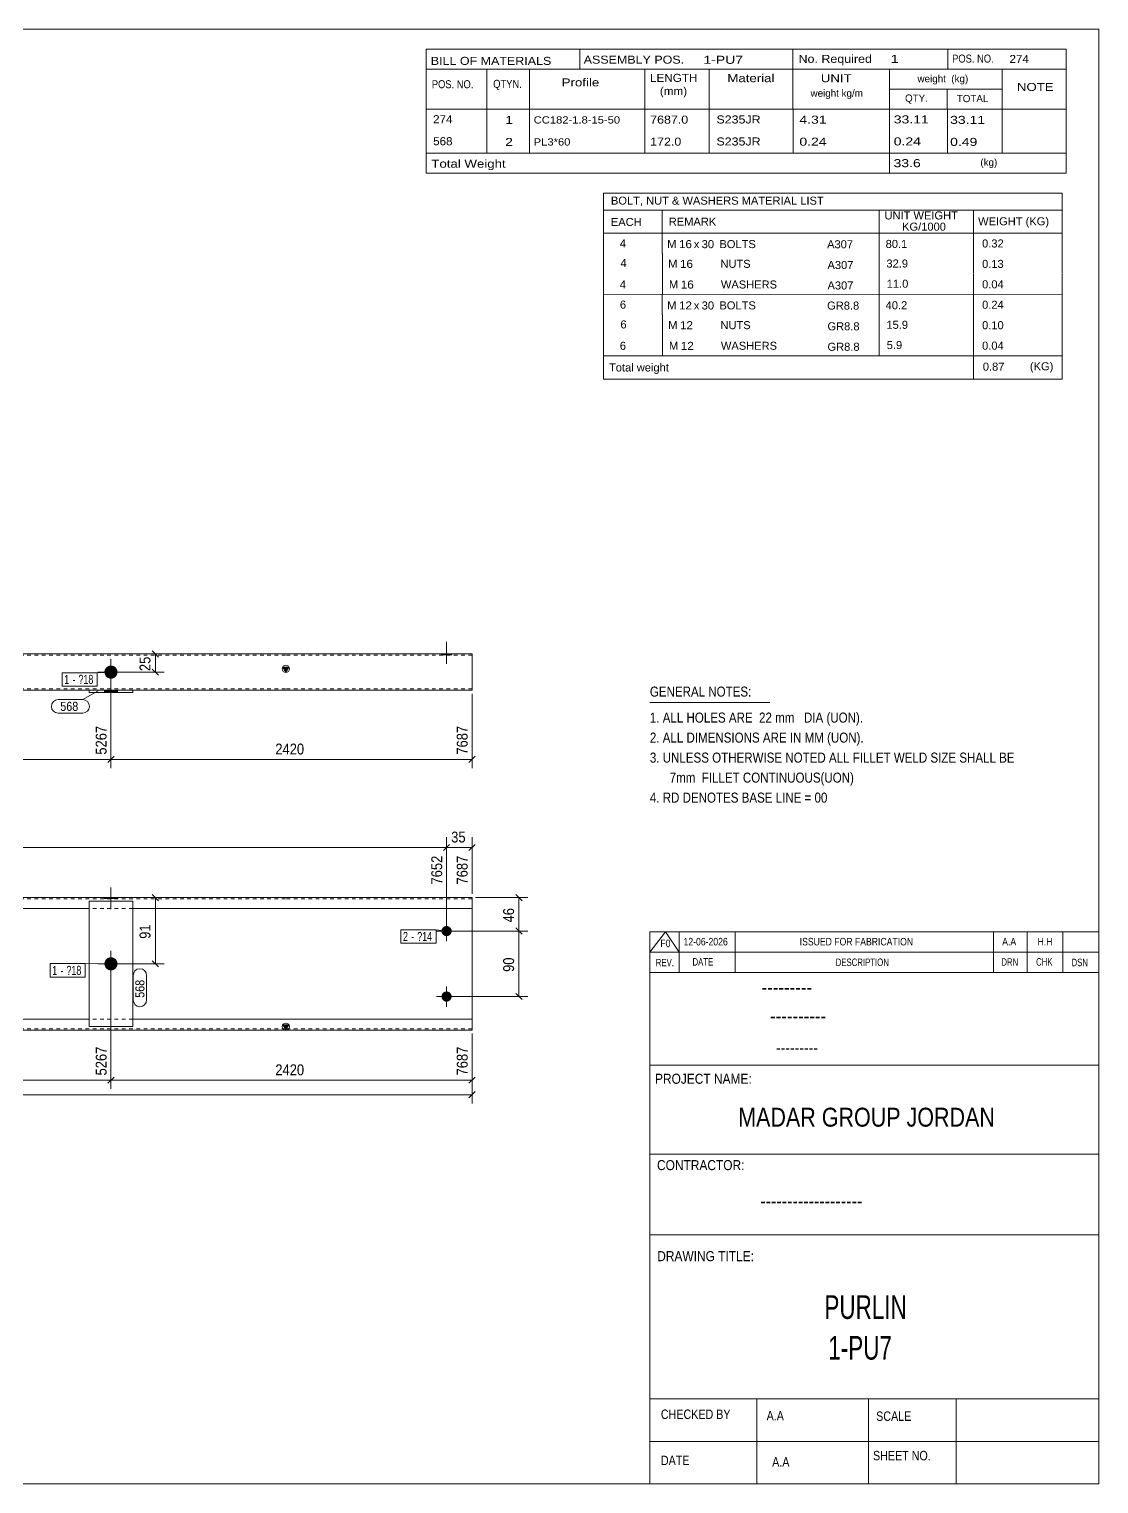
# Model space of a CAD drawing. Header units: millimetres. Extents: x 2 to 579, y 1 to 405.
# Drawn here: x 284.8 to 579, y 5 to 405 of the extents above; entities that cross this region are included whole.
import ezdxf

# ---------------------------------------------------------------- set-up
doc = ezdxf.new("R2010")
doc.units = ezdxf.units.MM
doc.linetypes.add('XKITLINE00', pattern=[0])
doc.linetypes.add('XKITLINE01', pattern=[4, 1, -1, 1, -1])
for name, color, linetype, lineweight in [('Bolt', 3, 'Continuous', 0), ('BoltMark', 7, 'Continuous', 0), ('Dimensions', 7, 'Continuous', 0), ('DrawingSheet', 5, 'Continuous', 0), ('OtherObjectType', 7, 'Continuous', 0), ('Part', 2, 'Continuous', 0), ('PartMark', 7, 'Continuous', 0)]:
    doc.layers.add(name, color=color, linetype=linetype, lineweight=lineweight)
doc.styles.add('@ARIAL_UNICODE_MS_BOLD', font='ARIAL.TTF')
doc.styles.add('ARIAL', font='ARIAL.TTF')
doc.styles.add('ARIAL_NARROW', font='ARIALN.TTF')
doc.styles.add('COMIC_SANS_MS_BOLD', font='COMICBD.TTF')
doc.styles.add('SWIS721_EX_BT', font='ARIAL.TTF')
doc.styles.add('SWISSE', font='ARIAL.TTF')

# ---------------------------------------------------------------- blocks, each defined once
blk = doc.blocks.new('*A1')
at = {"layer": 'Bolt'}
blk.add_hatch(color=3, dxfattribs=at).paths.add_polyline_path([(305.49, 165.84), (305.49, 166.2), (309.09, 166.2), (309.09, 165.84)], flags=17)
at = {"layer": 'Bolt', "color": 3, "linetype": 'XKITLINE00', "lineweight": 0}
for p, q in [((307.29, 169.02), (307.29, 163.02)), ((305.49, 166.2), (305.49, 165.84)), ((309.09, 166.2), (309.09, 165.84))]:
    blk.add_line(p, q, dxfattribs=at)
blk = doc.blocks.new('*A3')
at = {"layer": 'Bolt'}
for points in [[(399.62, 158.4), (399.66, 158.4), (399.69, 158.4), (399.73, 158.39), (399.76, 158.39), (399.79, 158.38), (399.83, 158.38), (399.86, 158.37), (399.89, 158.37), (399.93, 158.36), (399.96, 158.35), (399.99, 158.34), (400.03, 158.33), (400.06, 158.32), (400.09, 158.31), (400.12, 158.29), (400.16, 158.28), (400.19, 158.27), (400.22, 158.25), (400.25, 158.23), (400.28, 158.22), (400.31, 158.2), (400.34, 158.18), (400.37, 158.16), (400.39, 158.14), (400.42, 158.12), (400.45, 158.1), (400.48, 158.08), (400.5, 158.06), (400.53, 158.04), (400.55, 158.01), (400.58, 157.99), (400.6, 157.97), (400.63, 157.94), (400.65, 157.91), (400.67, 157.89), (400.69, 157.86), (400.71, 157.83), (400.73, 157.81), (400.75, 157.78), (400.77, 157.75), (400.79, 157.72), (400.81, 157.69), (400.82, 157.66), (400.84, 157.63), (400.85, 157.6), (400.87, 157.57), (400.88, 157.54), (400.89, 157.5), (400.91, 157.47), (400.92, 157.44), (400.93, 157.41), (400.94, 157.37), (400.95, 157.34), (400.95, 157.31), (400.96, 157.27), (400.97, 157.24), (400.97, 157.21), (400.98, 157.17), (400.98, 157.14), (400.98, 157.1), (400.99, 157.07), (400.99, 157.03), (400.99, 157), (400.99, 156.97), (400.99, 156.93), (400.98, 156.9), (400.98, 156.86), (400.98, 156.83), (400.97, 156.79), (400.97, 156.76), (400.96, 156.73), (400.95, 156.69), (400.95, 156.66), (400.94, 156.63), (400.93, 156.59), (400.92, 156.56), (400.91, 156.53), (400.89, 156.5), (400.88, 156.46), (400.87, 156.43), (400.85, 156.4), (400.84, 156.37), (400.82, 156.34), (400.81, 156.31), (400.79, 156.28), (400.77, 156.25), (400.75, 156.22), (400.73, 156.19), (400.71, 156.17), (400.69, 156.14), (400.67, 156.11), (400.65, 156.09), (400.63, 156.06), (400.6, 156.03), (400.58, 156.01), (400.55, 155.99), (400.53, 155.96), (400.5, 155.94), (400.48, 155.92), (400.45, 155.9), (400.42, 155.88), (400.39, 155.86), (400.37, 155.84), (400.34, 155.82), (400.31, 155.8), (400.28, 155.78), (400.25, 155.77), (400.22, 155.75), (400.19, 155.73), (400.16, 155.72), (400.12, 155.71), (400.09, 155.69), (400.06, 155.68), (400.03, 155.67), (399.99, 155.66), (399.96, 155.65), (399.93, 155.64), (399.89, 155.63), (399.86, 155.63), (399.83, 155.62), (399.79, 155.62), (399.76, 155.61), (399.73, 155.61), (399.69, 155.6), (399.66, 155.6), (399.62, 155.6), (399.59, 155.6), (399.55, 155.6), (399.52, 155.6), (399.48, 155.6), (399.45, 155.61), (399.42, 155.61), (399.38, 155.62), (399.35, 155.62), (399.31, 155.63), (399.28, 155.63), (399.25, 155.64), (399.21, 155.65), (399.18, 155.66), (399.15, 155.67), (399.12, 155.68), (399.08, 155.69), (399.05, 155.71), (399.02, 155.72), (398.99, 155.73), (398.96, 155.75), (398.93, 155.77), (398.9, 155.78), (398.87, 155.8), (398.84, 155.82), (398.81, 155.84), (398.78, 155.86), (398.75, 155.88), (398.73, 155.9), (398.7, 155.92), (398.67, 155.94), (398.65, 155.96), (398.62, 155.99), (398.6, 156.01), (398.57, 156.03), (398.55, 156.06), (398.53, 156.09), (398.51, 156.11), (398.48, 156.14), (398.46, 156.17), (398.44, 156.19), (398.42, 156.22), (398.41, 156.25), (398.39, 156.28), (398.37, 156.31), (398.35, 156.34), (398.34, 156.37), (398.32, 156.4), (398.31, 156.43), (398.29, 156.46), (398.28, 156.5), (398.27, 156.53), (398.26, 156.56), (398.25, 156.59), (398.24, 156.63), (398.23, 156.66), (398.22, 156.69), (398.21, 156.73), (398.21, 156.76), (398.2, 156.79), (398.2, 156.83), (398.19, 156.86), (398.19, 156.9), (398.19, 156.93), (398.19, 156.97), (398.19, 157), (398.19, 157.03), (398.19, 157.07), (398.19, 157.1), (398.19, 157.14), (398.2, 157.17), (398.2, 157.21), (398.21, 157.24), (398.21, 157.27), (398.22, 157.31), (398.23, 157.34), (398.24, 157.37), (398.25, 157.41), (398.26, 157.44), (398.27, 157.47), (398.28, 157.5), (398.29, 157.54), (398.31, 157.57), (398.32, 157.6), (398.34, 157.63), (398.35, 157.66), (398.37, 157.69), (398.39, 157.72), (398.41, 157.75), (398.42, 157.78), (398.44, 157.81), (398.46, 157.83), (398.48, 157.86), (398.51, 157.89), (398.53, 157.91), (398.55, 157.94), (398.57, 157.97), (398.6, 157.99), (398.62, 158.01), (398.65, 158.04), (398.67, 158.06), (398.7, 158.08), (398.73, 158.1), (398.75, 158.12), (398.78, 158.14), (398.81, 158.16), (398.84, 158.18), (398.87, 158.2), (398.9, 158.22), (398.93, 158.23), (398.96, 158.25), (398.99, 158.27), (399.02, 158.28), (399.05, 158.29), (399.08, 158.31), (399.12, 158.32), (399.15, 158.33), (399.18, 158.34), (399.21, 158.35), (399.25, 158.36), (399.28, 158.37), (399.31, 158.37), (399.35, 158.38), (399.38, 158.38), (399.42, 158.39), (399.45, 158.39), (399.48, 158.4), (399.52, 158.4), (399.55, 158.4), (399.59, 158.4)], [(399.62, 140.4), (399.66, 140.4), (399.69, 140.4), (399.73, 140.39), (399.76, 140.39), (399.79, 140.38), (399.83, 140.38), (399.86, 140.37), (399.89, 140.37), (399.93, 140.36), (399.96, 140.35), (399.99, 140.34), (400.03, 140.33), (400.06, 140.32), (400.09, 140.31), (400.12, 140.29), (400.16, 140.28), (400.19, 140.27), (400.22, 140.25), (400.25, 140.23), (400.28, 140.22), (400.31, 140.2), (400.34, 140.18), (400.37, 140.16), (400.39, 140.14), (400.42, 140.12), (400.45, 140.1), (400.48, 140.08), (400.5, 140.06), (400.53, 140.04), (400.55, 140.01), (400.58, 139.99), (400.6, 139.97), (400.63, 139.94), (400.65, 139.91), (400.67, 139.89), (400.69, 139.86), (400.71, 139.83), (400.73, 139.81), (400.75, 139.78), (400.77, 139.75), (400.79, 139.72), (400.81, 139.69), (400.82, 139.66), (400.84, 139.63), (400.85, 139.6), (400.87, 139.57), (400.88, 139.54), (400.89, 139.5), (400.91, 139.47), (400.92, 139.44), (400.93, 139.41), (400.94, 139.37), (400.95, 139.34), (400.95, 139.31), (400.96, 139.27), (400.97, 139.24), (400.97, 139.21), (400.98, 139.17), (400.98, 139.14), (400.98, 139.1), (400.99, 139.07), (400.99, 139.03), (400.99, 139), (400.99, 138.97), (400.99, 138.93), (400.98, 138.9), (400.98, 138.86), (400.98, 138.83), (400.97, 138.79), (400.97, 138.76), (400.96, 138.73), (400.95, 138.69), (400.95, 138.66), (400.94, 138.63), (400.93, 138.59), (400.92, 138.56), (400.91, 138.53), (400.89, 138.5), (400.88, 138.46), (400.87, 138.43), (400.85, 138.4), (400.84, 138.37), (400.82, 138.34), (400.81, 138.31), (400.79, 138.28), (400.77, 138.25), (400.75, 138.22), (400.73, 138.19), (400.71, 138.17), (400.69, 138.14), (400.67, 138.11), (400.65, 138.09), (400.63, 138.06), (400.6, 138.03), (400.58, 138.01), (400.55, 137.99), (400.53, 137.96), (400.5, 137.94), (400.48, 137.92), (400.45, 137.9), (400.42, 137.88), (400.39, 137.86), (400.37, 137.84), (400.34, 137.82), (400.31, 137.8), (400.28, 137.78), (400.25, 137.77), (400.22, 137.75), (400.19, 137.73), (400.16, 137.72), (400.12, 137.71), (400.09, 137.69), (400.06, 137.68), (400.03, 137.67), (399.99, 137.66), (399.96, 137.65), (399.93, 137.64), (399.89, 137.63), (399.86, 137.63), (399.83, 137.62), (399.79, 137.62), (399.76, 137.61), (399.73, 137.61), (399.69, 137.6), (399.66, 137.6), (399.62, 137.6), (399.59, 137.6), (399.55, 137.6), (399.52, 137.6), (399.48, 137.6), (399.45, 137.61), (399.42, 137.61), (399.38, 137.62), (399.35, 137.62), (399.31, 137.63), (399.28, 137.63), (399.25, 137.64), (399.21, 137.65), (399.18, 137.66), (399.15, 137.67), (399.12, 137.68), (399.08, 137.69), (399.05, 137.71), (399.02, 137.72), (398.99, 137.73), (398.96, 137.75), (398.93, 137.77), (398.9, 137.78), (398.87, 137.8), (398.84, 137.82), (398.81, 137.84), (398.78, 137.86), (398.75, 137.88), (398.73, 137.9), (398.7, 137.92), (398.67, 137.94), (398.65, 137.96), (398.62, 137.99), (398.6, 138.01), (398.57, 138.03), (398.55, 138.06), (398.53, 138.09), (398.51, 138.11), (398.48, 138.14), (398.46, 138.17), (398.44, 138.19), (398.42, 138.22), (398.41, 138.25), (398.39, 138.28), (398.37, 138.31), (398.35, 138.34), (398.34, 138.37), (398.32, 138.4), (398.31, 138.43), (398.29, 138.46), (398.28, 138.5), (398.27, 138.53), (398.26, 138.56), (398.25, 138.59), (398.24, 138.63), (398.23, 138.66), (398.22, 138.69), (398.21, 138.73), (398.21, 138.76), (398.2, 138.79), (398.2, 138.83), (398.19, 138.86), (398.19, 138.9), (398.19, 138.93), (398.19, 138.97), (398.19, 139), (398.19, 139.03), (398.19, 139.07), (398.19, 139.1), (398.19, 139.14), (398.2, 139.17), (398.2, 139.21), (398.21, 139.24), (398.21, 139.27), (398.22, 139.31), (398.23, 139.34), (398.24, 139.37), (398.25, 139.41), (398.26, 139.44), (398.27, 139.47), (398.28, 139.5), (398.29, 139.54), (398.31, 139.57), (398.32, 139.6), (398.34, 139.63), (398.35, 139.66), (398.37, 139.69), (398.39, 139.72), (398.41, 139.75), (398.42, 139.78), (398.44, 139.81), (398.46, 139.83), (398.48, 139.86), (398.51, 139.89), (398.53, 139.91), (398.55, 139.94), (398.57, 139.97), (398.6, 139.99), (398.62, 140.01), (398.65, 140.04), (398.67, 140.06), (398.7, 140.08), (398.73, 140.1), (398.75, 140.12), (398.78, 140.14), (398.81, 140.16), (398.84, 140.18), (398.87, 140.2), (398.9, 140.22), (398.93, 140.23), (398.96, 140.25), (398.99, 140.27), (399.02, 140.28), (399.05, 140.29), (399.08, 140.31), (399.12, 140.32), (399.15, 140.33), (399.18, 140.34), (399.21, 140.35), (399.25, 140.36), (399.28, 140.37), (399.31, 140.37), (399.35, 140.38), (399.38, 140.38), (399.42, 140.39), (399.45, 140.39), (399.48, 140.4), (399.52, 140.4), (399.55, 140.4), (399.59, 140.4)]]:
    blk.add_hatch(color=3, dxfattribs=at).paths.add_polyline_path(points, flags=17)
at = {"layer": 'Bolt', "color": 3, "linetype": 'XKITLINE00', "lineweight": 0}
for p, q in [((402.39, 157), (396.79, 157)), ((399.59, 154.2), (399.59, 159.8)), ((399.59, 136.2), (399.59, 141.8)), ((402.39, 139), (396.79, 139))]:
    blk.add_line(p, q, dxfattribs=at)
blk = doc.blocks.new('*A6')
at = {"layer": 'Bolt'}
blk.add_hatch(color=3, dxfattribs=at).paths.add_polyline_path([(309.09, 147.96), (309.09, 147.91), (309.09, 147.87), (309.09, 147.82), (309.08, 147.78), (309.07, 147.74), (309.07, 147.69), (309.06, 147.65), (309.05, 147.61), (309.04, 147.56), (309.03, 147.52), (309.02, 147.48), (309, 147.44), (308.99, 147.39), (308.97, 147.35), (308.96, 147.31), (308.94, 147.27), (308.92, 147.23), (308.9, 147.19), (308.88, 147.15), (308.86, 147.11), (308.84, 147.07), (308.81, 147.04), (308.79, 147), (308.77, 146.96), (308.74, 146.93), (308.71, 146.89), (308.69, 146.86), (308.66, 146.82), (308.63, 146.79), (308.6, 146.76), (308.57, 146.73), (308.54, 146.7), (308.5, 146.67), (308.47, 146.64), (308.44, 146.61), (308.4, 146.58), (308.37, 146.55), (308.33, 146.53), (308.29, 146.5), (308.26, 146.48), (308.22, 146.46), (308.18, 146.43), (308.14, 146.41), (308.1, 146.39), (308.06, 146.37), (308.02, 146.35), (307.98, 146.34), (307.94, 146.32), (307.9, 146.31), (307.86, 146.29), (307.82, 146.28), (307.77, 146.27), (307.73, 146.25), (307.69, 146.24), (307.65, 146.23), (307.6, 146.23), (307.56, 146.22), (307.51, 146.21), (307.47, 146.21), (307.43, 146.2), (307.38, 146.2), (307.34, 146.2), (307.29, 146.2), (307.25, 146.2), (307.21, 146.2), (307.16, 146.2), (307.12, 146.21), (307.07, 146.21), (307.03, 146.22), (306.99, 146.23), (306.94, 146.23), (306.9, 146.24), (306.86, 146.25), (306.81, 146.27), (306.77, 146.28), (306.73, 146.29), (306.69, 146.31), (306.65, 146.32), (306.61, 146.34), (306.56, 146.35), (306.52, 146.37), (306.48, 146.39), (306.45, 146.41), (306.41, 146.43), (306.37, 146.46), (306.33, 146.48), (306.29, 146.5), (306.26, 146.53), (306.22, 146.55), (306.19, 146.58), (306.15, 146.61), (306.12, 146.64), (306.09, 146.67), (306.05, 146.7), (306.02, 146.73), (305.99, 146.76), (305.96, 146.79), (305.93, 146.82), (305.9, 146.86), (305.87, 146.89), (305.85, 146.93), (305.82, 146.96), (305.8, 147), (305.77, 147.04), (305.75, 147.07), (305.73, 147.11), (305.71, 147.15), (305.69, 147.19), (305.67, 147.23), (305.65, 147.27), (305.63, 147.31), (305.61, 147.35), (305.6, 147.39), (305.58, 147.44), (305.57, 147.48), (305.56, 147.52), (305.55, 147.56), (305.54, 147.61), (305.53, 147.65), (305.52, 147.69), (305.51, 147.74), (305.51, 147.78), (305.5, 147.82), (305.5, 147.87), (305.5, 147.91), (305.49, 147.96), (305.49, 148), (305.49, 148.04), (305.5, 148.09), (305.5, 148.13), (305.5, 148.18), (305.51, 148.22), (305.51, 148.26), (305.52, 148.31), (305.53, 148.35), (305.54, 148.39), (305.55, 148.44), (305.56, 148.48), (305.57, 148.52), (305.58, 148.56), (305.6, 148.61), (305.61, 148.65), (305.63, 148.69), (305.65, 148.73), (305.67, 148.77), (305.69, 148.81), (305.71, 148.85), (305.73, 148.89), (305.75, 148.93), (305.77, 148.96), (305.8, 149), (305.82, 149.04), (305.85, 149.07), (305.87, 149.11), (305.9, 149.14), (305.93, 149.18), (305.96, 149.21), (305.99, 149.24), (306.02, 149.27), (306.05, 149.3), (306.09, 149.33), (306.12, 149.36), (306.15, 149.39), (306.19, 149.42), (306.22, 149.45), (306.26, 149.47), (306.29, 149.5), (306.33, 149.52), (306.37, 149.54), (306.41, 149.57), (306.45, 149.59), (306.48, 149.61), (306.52, 149.63), (306.56, 149.65), (306.61, 149.66), (306.65, 149.68), (306.69, 149.69), (306.73, 149.71), (306.77, 149.72), (306.81, 149.73), (306.86, 149.75), (306.9, 149.76), (306.94, 149.77), (306.99, 149.77), (307.03, 149.78), (307.07, 149.79), (307.12, 149.79), (307.16, 149.8), (307.21, 149.8), (307.25, 149.8), (307.29, 149.8), (307.34, 149.8), (307.38, 149.8), (307.43, 149.8), (307.47, 149.79), (307.51, 149.79), (307.56, 149.78), (307.6, 149.77), (307.65, 149.77), (307.69, 149.76), (307.73, 149.75), (307.77, 149.73), (307.82, 149.72), (307.86, 149.71), (307.9, 149.69), (307.94, 149.68), (307.98, 149.66), (308.02, 149.65), (308.06, 149.63), (308.1, 149.61), (308.14, 149.59), (308.18, 149.57), (308.22, 149.54), (308.26, 149.52), (308.29, 149.5), (308.33, 149.47), (308.37, 149.45), (308.4, 149.42), (308.44, 149.39), (308.47, 149.36), (308.5, 149.33), (308.54, 149.3), (308.57, 149.27), (308.6, 149.24), (308.63, 149.21), (308.66, 149.18), (308.69, 149.14), (308.71, 149.11), (308.74, 149.07), (308.77, 149.04), (308.79, 149), (308.81, 148.96), (308.84, 148.93), (308.86, 148.89), (308.88, 148.85), (308.9, 148.81), (308.92, 148.77), (308.94, 148.73), (308.96, 148.69), (308.97, 148.65), (308.99, 148.61), (309, 148.56), (309.02, 148.52), (309.03, 148.48), (309.04, 148.44), (309.05, 148.39), (309.06, 148.35), (309.07, 148.31), (309.07, 148.26), (309.08, 148.22), (309.09, 148.18), (309.09, 148.13), (309.09, 148.09), (309.09, 148.04), (309.09, 148)], flags=17)
at = {"layer": 'Bolt', "color": 3, "linetype": 'XKITLINE00', "lineweight": 0}
for p, q in [((307.29, 151.6), (307.29, 144.4)), ((310.89, 148), (303.69, 148))]:
    blk.add_line(p, q, dxfattribs=at)
blk = doc.blocks.new('*A7')
at = {"layer": 'Part'}
blk.add_hatch(color=2, dxfattribs=at).paths.add_polyline_path([(354.59, 131.2), (356.19, 131.2), (355.39, 129.8)], flags=17)
at = {"layer": 'Part', "color": 2, "linetype": 'XKITLINE00', "lineweight": 0}
for p, q in [((355.29, 166.2), (259.29, 166.2)), ((406.59, 166.2), (355.39, 166.2)), ((406.59, 129.8), (406.59, 166.2)), ((301.29, 163.2), (259.29, 163.2)), ((355.29, 163.2), (313.29, 163.2)), ((406.59, 163.2), (355.39, 163.2)), ((301.29, 132.8), (259.29, 132.8)), ((355.29, 132.8), (313.29, 132.8)), ((406.59, 132.8), (355.39, 132.8)), ((355.29, 129.8), (259.29, 129.8)), ((355.39, 129.8), (354.59, 131.2)), ((354.59, 131.2), (356.19, 131.2)), ((356.19, 131.2), (355.39, 129.8)), ((406.59, 129.8), (355.39, 129.8))]:
    blk.add_line(p, q, dxfattribs=at)
at = {"layer": 'Part', "color": 7, "linetype": 'XKITLINE01', "lineweight": 0}
for p, q in [((355.29, 165.84), (259.29, 165.84)), ((406.59, 165.84), (355.39, 165.84)), ((313.29, 163.2), (301.29, 163.2)), ((313.29, 132.8), (301.29, 132.8)), ((355.29, 130.16), (259.29, 130.16)), ((406.59, 130.16), (355.39, 130.16))]:
    blk.add_line(p, q, dxfattribs=at)
at = {"layer": 'Part', "color": 2, "linetype": 'XKITLINE00', "lineweight": 0}
blk.add_circle((355.39, 130.7), 1, dxfattribs=at)
blk = doc.blocks.new('*A9')
at = {"layer": 'Part', "color": 2, "linetype": 'XKITLINE00', "lineweight": 0}
for p, q in [((301.29, 130.8), (301.29, 165.2)), ((313.29, 165.2), (301.29, 165.2)), ((313.29, 165.2), (313.29, 130.8)), ((313.29, 130.8), (301.29, 130.8))]:
    blk.add_line(p, q, dxfattribs=at)
blk = doc.blocks.new('*A10')
at = {"layer": 'Bolt'}
blk.add_hatch(color=3, dxfattribs=at).paths.add_polyline_path([(305.49, 228.24), (305.5, 228.29), (305.5, 228.33), (305.5, 228.38), (305.51, 228.42), (305.51, 228.46), (305.52, 228.51), (305.53, 228.55), (305.54, 228.59), (305.55, 228.64), (305.56, 228.68), (305.57, 228.72), (305.58, 228.76), (305.6, 228.81), (305.61, 228.85), (305.63, 228.89), (305.65, 228.93), (305.67, 228.97), (305.69, 229.01), (305.71, 229.05), (305.73, 229.09), (305.75, 229.13), (305.77, 229.16), (305.8, 229.2), (305.82, 229.24), (305.85, 229.27), (305.87, 229.31), (305.9, 229.34), (305.93, 229.38), (305.96, 229.41), (305.99, 229.44), (306.02, 229.47), (306.05, 229.5), (306.09, 229.53), (306.12, 229.56), (306.15, 229.59), (306.19, 229.62), (306.22, 229.65), (306.26, 229.67), (306.29, 229.7), (306.33, 229.72), (306.37, 229.74), (306.41, 229.77), (306.45, 229.79), (306.48, 229.81), (306.52, 229.83), (306.56, 229.85), (306.61, 229.86), (306.65, 229.88), (306.69, 229.9), (306.73, 229.91), (306.77, 229.92), (306.81, 229.94), (306.86, 229.95), (306.9, 229.96), (306.94, 229.97), (306.99, 229.97), (307.03, 229.98), (307.07, 229.99), (307.12, 229.99), (307.16, 230), (307.21, 230), (307.25, 230), (307.29, 230), (307.34, 230), (307.38, 230), (307.43, 230), (307.47, 229.99), (307.51, 229.99), (307.56, 229.98), (307.6, 229.97), (307.65, 229.97), (307.69, 229.96), (307.73, 229.95), (307.77, 229.94), (307.82, 229.92), (307.86, 229.91), (307.9, 229.9), (307.94, 229.88), (307.98, 229.86), (308.02, 229.85), (308.06, 229.83), (308.1, 229.81), (308.14, 229.79), (308.18, 229.77), (308.22, 229.74), (308.26, 229.72), (308.29, 229.7), (308.33, 229.67), (308.37, 229.65), (308.4, 229.62), (308.44, 229.59), (308.47, 229.56), (308.5, 229.53), (308.54, 229.5), (308.57, 229.47), (308.6, 229.44), (308.63, 229.41), (308.66, 229.38), (308.69, 229.34), (308.71, 229.31), (308.74, 229.27), (308.77, 229.24), (308.79, 229.2), (308.81, 229.16), (308.84, 229.13), (308.86, 229.09), (308.88, 229.05), (308.9, 229.01), (308.92, 228.97), (308.94, 228.93), (308.96, 228.89), (308.97, 228.85), (308.99, 228.81), (309, 228.76), (309.02, 228.72), (309.03, 228.68), (309.04, 228.64), (309.05, 228.59), (309.06, 228.55), (309.07, 228.51), (309.07, 228.46), (309.08, 228.42), (309.09, 228.38), (309.09, 228.33), (309.09, 228.29), (309.09, 228.24), (309.09, 228.2), (309.09, 228.16), (309.09, 228.11), (309.09, 228.07), (309.09, 228.02), (309.08, 227.98), (309.07, 227.94), (309.07, 227.89), (309.06, 227.85), (309.05, 227.81), (309.04, 227.76), (309.03, 227.72), (309.02, 227.68), (309, 227.64), (308.99, 227.59), (308.97, 227.55), (308.96, 227.51), (308.94, 227.47), (308.92, 227.43), (308.9, 227.39), (308.88, 227.35), (308.86, 227.31), (308.84, 227.27), (308.81, 227.24), (308.79, 227.2), (308.77, 227.16), (308.74, 227.13), (308.71, 227.09), (308.69, 227.06), (308.66, 227.02), (308.63, 226.99), (308.6, 226.96), (308.57, 226.93), (308.54, 226.9), (308.5, 226.87), (308.47, 226.84), (308.44, 226.81), (308.4, 226.78), (308.37, 226.75), (308.33, 226.73), (308.29, 226.7), (308.26, 226.68), (308.22, 226.66), (308.18, 226.63), (308.14, 226.61), (308.1, 226.59), (308.06, 226.57), (308.02, 226.55), (307.98, 226.54), (307.94, 226.52), (307.9, 226.51), (307.86, 226.49), (307.82, 226.48), (307.77, 226.47), (307.73, 226.45), (307.69, 226.44), (307.65, 226.43), (307.6, 226.43), (307.56, 226.42), (307.51, 226.41), (307.47, 226.41), (307.43, 226.41), (307.38, 226.4), (307.34, 226.4), (307.29, 226.4), (307.25, 226.4), (307.21, 226.4), (307.16, 226.41), (307.12, 226.41), (307.07, 226.41), (307.03, 226.42), (306.99, 226.43), (306.94, 226.43), (306.9, 226.44), (306.86, 226.45), (306.81, 226.47), (306.77, 226.48), (306.73, 226.49), (306.69, 226.51), (306.65, 226.52), (306.61, 226.54), (306.56, 226.55), (306.52, 226.57), (306.48, 226.59), (306.45, 226.61), (306.41, 226.63), (306.37, 226.66), (306.33, 226.68), (306.29, 226.7), (306.26, 226.73), (306.22, 226.75), (306.19, 226.78), (306.15, 226.81), (306.12, 226.84), (306.09, 226.87), (306.05, 226.9), (306.02, 226.93), (305.99, 226.96), (305.96, 226.99), (305.93, 227.02), (305.9, 227.06), (305.87, 227.09), (305.85, 227.13), (305.82, 227.16), (305.8, 227.2), (305.77, 227.24), (305.75, 227.27), (305.73, 227.31), (305.71, 227.35), (305.69, 227.39), (305.67, 227.43), (305.65, 227.47), (305.63, 227.51), (305.61, 227.55), (305.6, 227.59), (305.58, 227.64), (305.57, 227.68), (305.56, 227.72), (305.55, 227.76), (305.54, 227.81), (305.53, 227.85), (305.52, 227.89), (305.51, 227.94), (305.51, 227.98), (305.5, 228.02), (305.5, 228.07), (305.5, 228.11), (305.49, 228.16), (305.49, 228.2)], flags=17)
at = {"layer": 'Bolt', "color": 3, "linetype": 'XKITLINE00', "lineweight": 0}
for p, q in [((310.89, 228.2), (303.69, 228.2)), ((307.29, 224.6), (307.29, 231.8))]:
    blk.add_line(p, q, dxfattribs=at)
blk = doc.blocks.new('*A12')
at = {"layer": 'Bolt'}
blk.add_hatch(color=3, dxfattribs=at).paths.add_polyline_path([(398.19, 232.84), (398.19, 233.2), (400.99, 233.2), (400.99, 232.84)], flags=17)
blk.add_hatch(color=3, dxfattribs=at).paths.add_polyline_path([(398.19, 232.84), (398.19, 233.2), (400.99, 233.2), (400.99, 232.84)], flags=17)
at = {"layer": 'Bolt', "color": 3, "linetype": 'XKITLINE00', "lineweight": 0}
for p, q in [((399.59, 230.52), (399.59, 236.52)), ((399.59, 230.52), (399.59, 236.52)), ((398.19, 232.84), (398.19, 233.2)), ((398.19, 232.84), (398.19, 233.2)), ((400.99, 232.84), (400.99, 233.2)), ((400.99, 232.84), (400.99, 233.2))]:
    blk.add_line(p, q, dxfattribs=at)
blk = doc.blocks.new('*A15')
at = {"layer": 'Bolt'}
blk.add_hatch(color=3, dxfattribs=at).paths.add_polyline_path([(305.49, 222.6), (305.49, 223.2), (309.09, 223.2), (309.09, 222.6)], flags=17)
at = {"layer": 'Bolt', "color": 3, "linetype": 'XKITLINE00', "lineweight": 0}
for p, q in [((307.29, 225.9), (307.29, 219.9)), ((305.49, 223.2), (305.49, 222.6)), ((309.09, 223.2), (309.09, 222.6))]:
    blk.add_line(p, q, dxfattribs=at)
blk = doc.blocks.new('*A16')
at = {"layer": 'Part'}
blk.add_hatch(color=2, dxfattribs=at).paths.add_polyline_path([(354.59, 229.6), (356.19, 229.6), (355.39, 228.2)], flags=17)
at = {"layer": 'Part', "color": 2, "linetype": 'XKITLINE00', "lineweight": 0}
for p, q in [((259.29, 233.2), (355.29, 233.2)), ((355.39, 233.2), (406.59, 233.2)), ((406.59, 233.2), (406.59, 223.2)), ((355.39, 228.2), (354.59, 229.6)), ((354.59, 229.6), (356.19, 229.6)), ((356.19, 229.6), (355.39, 228.2)), ((355.29, 223.2), (259.29, 223.2)), ((406.59, 223.2), (355.39, 223.2))]:
    blk.add_line(p, q, dxfattribs=at)
at = {"layer": 'Part', "color": 7, "linetype": 'XKITLINE01', "lineweight": 0}
for p, q in [((355.29, 232.84), (259.29, 232.84)), ((406.59, 232.84), (355.39, 232.84)), ((355.29, 223.56), (259.29, 223.56)), ((406.59, 223.56), (355.39, 223.56))]:
    blk.add_line(p, q, dxfattribs=at)
at = {"layer": 'Part', "color": 2, "linetype": 'XKITLINE00', "lineweight": 0}
blk.add_circle((355.39, 229.1), 1, dxfattribs=at)
blk = doc.blocks.new('*A18')
at = {"layer": 'Part', "color": 2, "linetype": 'XKITLINE00', "lineweight": 0}
for p, q in [((301.29, 222.6), (301.29, 223.2)), ((313.29, 222.6), (301.29, 222.6)), ((313.29, 223.2), (313.29, 222.6))]:
    blk.add_line(p, q, dxfattribs=at)
at = {"layer": 'Part', "color": 7, "linetype": 'XKITLINE01', "lineweight": 0}
blk.add_line((301.29, 223.2), (313.29, 223.2), dxfattribs=at)
blk = doc.blocks.new('*A19')
at = {"layer": 'DrawingSheet', "color": 5, "linetype": 'XKITLINE00', "lineweight": 0}
for p, q in [((579, 405), (5, 405)), ((579, 5), (579, 405)), ((5, 5), (579, 5))]:
    blk.add_line(p, q, dxfattribs=at)
blk = doc.blocks.new('*A20')
at = {"layer": 'OtherObjectType', "color": 7, "linetype": 'XKITLINE00', "lineweight": 0}
for p, q in [((442.76, 359.9), (442.75, 348.9)), ((442.76, 359.9), (568.88, 359.9)), ((568.88, 359.9), (568.88, 348.9)), ((442.75, 355.25), (568.88, 355.25)), ((458.87, 355.26), (458.87, 348.9)), ((518.57, 355.26), (518.57, 348.9)), ((544.47, 355.24), (544.47, 348.9)), ((442.76, 348.87), (442.76, 343.37)), ((442.77, 348.9), (568.88, 348.9)), ((458.92, 348.9), (458.92, 343.28)), ((518.57, 348.9), (518.57, 343.28)), ((544.5, 348.9), (544.5, 343.4)), ((568.88, 348.9), (568.88, 343.4)), ((442.79, 343.28), (442.79, 337.67)), ((458.95, 343.28), (458.95, 337.66)), ((518.57, 343.28), (518.57, 337.66)), ((544.5, 343.28), (544.5, 337.78)), ((568.88, 343.28), (568.88, 337.78)), ((442.79, 337.65), (442.79, 332.08)), ((458.95, 337.66), (458.95, 332.04)), ((518.57, 337.66), (518.57, 332.04)), ((544.5, 337.66), (544.5, 332.05)), ((568.88, 337.66), (568.88, 332.05)), ((568.88, 332.05), (442.75, 332.08)), ((442.76, 332.01), (442.76, 326.51)), ((458.92, 332.04), (458.92, 326.42)), ((518.57, 332.04), (518.57, 326.42)), ((544.5, 332.04), (544.5, 326.54)), ((568.88, 332.04), (568.88, 326.54)), ((442.79, 326.42), (442.79, 320.81)), ((458.95, 326.42), (458.95, 320.81)), ((518.57, 326.42), (518.57, 320.81)), ((544.5, 326.42), (544.5, 320.92)), ((568.88, 326.42), (568.88, 320.92)), ((442.79, 320.79), (442.79, 315.22)), ((458.95, 320.8), (458.95, 315.19)), ((518.57, 320.81), (518.57, 315.19)), ((544.5, 320.8), (544.5, 315.2)), ((568.88, 320.8), (568.88, 315.19)), ((568.88, 315.19), (442.75, 315.22)), ((442.78, 315.19), (442.78, 308.78)), ((442.85, 315.18), (568.87, 315.19)), ((544.5, 315.15), (544.5, 308.74)), ((568.87, 315.16), (568.87, 308.74)), ((442.77, 308.74), (568.87, 308.74))]:
    blk.add_line(p, q, dxfattribs=at)
at = {"layer": 'OtherObjectType', "color": 7, "style": 'ARIAL_NARROW'}
for s, width, p in [('BOLT, NUT & WASHERS MATERIAL LIST', 1.211571, (444.79, 356.74)), ('EACH', 1.211571, (444.78, 350.87)), ('REMARK', 1.211571, (460.7, 350.96)), ('UNIT WEIGHT', 1.211571, (520.03, 352.67)), ('WEIGHT (KG)', 1.211571, (545.78, 351.05)), (' KG/1000', 1.211571, (524.02, 349.58)), ('4', 1.211571, (447.26, 345)), ('M', 1.211571, (460.26, 344.8)), ('16', 1.275, (463.5, 344.78)), ('x', 1.211571, (467.58, 344.78)), ('30', 1.211571, (469.76, 344.77)), ('BOLTS', 1.211571, (474.63, 344.79)), ('A307', 1.211571, (504.25, 344.74)), ('80.1', 1.211571, (520.34, 344.83)), ('0.32', 1.211571, (546.87, 344.96)), ('4', 1.211571, (447.4, 339.56)), ('M', 1.211571, (460.54, 339.36)), ('16', 1.275, (463.78, 339.34)), ('NUTS', 1.211571, (474.91, 339.36)), ('A307', 1.211571, (504.35, 339.04)), ('32.9', 1.211571, (520.56, 339.45)), ('0.13', 1.211571, (546.87, 339.34)), ('11.0', 1.211571, (520.64, 333.89)), ('4', 1.211571, (447.24, 333.69)), ('M', 1.211571, (460.76, 333.69)), ('16', 1.275, (464, 333.67)), ('WASHERS', 1.211571, (475.04, 333.68)), ('A307', 1.211571, (504.35, 333.42)), ('0.04', 1.211571, (546.87, 333.73)), ('6', 1.211571, (447.26, 328.15)), ('M', 1.211571, (460.26, 327.94)), ('12', 1.275, (463.5, 327.92)), ('x', 1.211571, (467.58, 327.92)), ('30', 1.211571, (469.76, 327.91)), ('BOLTS', 1.211571, (474.63, 327.93)), ('GR8.8', 1.211571, (504.25, 327.88)), ('40.2', 1.211571, (520.34, 327.97)), ('0.24', 1.211571, (546.87, 328.11)), ('6', 1.211571, (447.4, 322.7)), ('M', 1.211571, (460.54, 322.51)), ('12', 1.275, (463.78, 322.49)), ('NUTS', 1.211571, (474.91, 322.5)), ('GR8.8', 1.211571, (504.35, 322.18)), ('15.9', 1.211571, (520.56, 322.6)), ('0.10', 1.211571, (546.87, 322.49)), ('6', 1.211571, (447.24, 316.83)), ('M', 1.211571, (460.76, 316.83)), ('12', 1.275, (464, 316.81)), ('WASHERS', 1.211571, (475.04, 316.83)), ('GR8.8', 1.211571, (504.35, 316.56)), ('5.9', 1.211571, (520.64, 317.03)), ('0.04', 1.211571, (546.87, 316.87)), ('Total weight', 1.211571, (444.26, 310.86)), ('0.87', 1.211571, (547.07, 311.09)), ('(KG)', 1.211571, (560.02, 311.19))]:
    blk.add_text(s, height=2.2, dxfattribs=dict(at, width=width)).set_placement(p)
blk = doc.blocks.new('*A21')
at = {"layer": 'OtherObjectType', "color": 7, "linetype": 'XKITLINE00', "lineweight": 0}
blk.add_line((455.5, 219.82), (488.5, 219.82), dxfattribs=at)
at = {"layer": 'OtherObjectType', "color": 7, "style": 'ARIAL_NARROW', "width": 1.008832}
for s, p in [('GENERAL NOTES:', (455.5, 221.47)), ('1. ALL HOLES ARE  22 mm   DIA (UON).', (455.5, 214.32)), ('2. ALL DIMENSIONS ARE IN MM (UON).', (455.5, 208.82)), ('3. UNLESS OTHERWISE NOTED ALL FILLET WELD SIZE SHALL BE', (455.5, 203.32)), ('7mm  FILLET CONTINUOUS(UON)', (460.95, 197.82)), ('4. RD DENOTES BASE LINE = 00', (455.5, 192.32))]:
    blk.add_text(s, height=2.75, dxfattribs=at).set_placement(p)
blk = doc.blocks.new('*A22')
at = {"layer": 'OtherObjectType', "color": 7, "linetype": 'XKITLINE00', "lineweight": 0}
for p, q in [((455.5, 156.76), (579, 156.76)), ((455.5, 151.21), (459.82, 156.76)), ((455.5, 151.21), (455.5, 156.76)), ((459.82, 156.76), (463.53, 151.21)), ((463.53, 151.21), (463.53, 156.76)), ((478.97, 151.21), (478.97, 156.76)), ((549.98, 151.21), (549.98, 156.76)), ((559.24, 151.21), (559.24, 156.76)), ((569.12, 151.21), (569.12, 156.76)), ((579, 151.21), (579, 156.76)), ((455.5, 151.21), (579, 151.21)), ((455.5, 145.65), (455.5, 151.21)), ((459.21, 151.21), (579, 151.21)), ((463.53, 145.65), (463.53, 151.21)), ((478.97, 145.65), (478.97, 151.21)), ((549.98, 145.65), (549.98, 151.21)), ((559.24, 145.65), (559.24, 151.21)), ((569.12, 145.65), (569.12, 151.21)), ((579, 145.65), (579, 151.21))]:
    blk.add_line(p, q, dxfattribs=at)
at = {"layer": 'OtherObjectType', "color": 7, "style": 'ARIAL_NARROW'}
for s, height, width, p in [('F0', 2.058, 1.008832, (458.4, 152.59)), ('12-06-2026', 2.058, 1.008832, (464.76, 153.06)), ('ISSUED FOR FABRICATION', 2.0583, 1.008832, (496.71, 153.06)), ('A.A', 2.058, 1.008832, (552.4, 153.06)), ('H.H', 2.058, 1.008832, (562.13, 153.06)), ('REV.', 2.058, 0.907949, (457.13, 147.31)), ('DATE', 2.058, 0.907949, (467.23, 147.5)), ('DESCRIPTION', 2.0583, 0.907949, (506.61, 147.39)), ('DRN', 2.058, 0.907949, (552.17, 147.47)), ('CHK', 2.058, 0.907949, (561.72, 147.5)), ('DSN', 2.058, 0.907949, (571.47, 147.35))]:
    blk.add_text(s, height=height, dxfattribs=dict(at, width=width)).set_placement(p)
blk = doc.blocks.new('*A24')
at = {"layer": 'OtherObjectType', "color": 2, "linetype": 'XKITLINE00', "lineweight": 0}
for p, q in [((455.5, 145.65), (579, 145.65)), ((455.5, 5), (455.5, 145.64)), ((578.98, 145.64), (579, 5)), ((579, 120.14), (455.5, 120.14)), ((455.5, 95.63), (579, 95.63)), ((579, 73.49), (455.5, 73.49)), ((579, 28.4), (455.5, 28.4)), ((484.94, 28.4), (484.94, 5)), ((515.62, 5), (515.62, 28.4)), ((539.75, 5), (539.75, 28.4)), ((579, 16.7), (455.5, 16.7)), ((579, 5), (455.5, 5))]:
    blk.add_line(p, q, dxfattribs=at)
at = {"layer": 'OtherObjectType', "color": 4, "style": '@ARIAL_UNICODE_MS_BOLD', "width": 0.85}
blk.add_text('---------', height=3.9, dxfattribs=at).set_placement((486.23, 139.59))
at = {"layer": 'OtherObjectType', "color": 7, "style": 'ARIAL', "width": 0.85}
for s, height, p in [('----------', 3.9, (488.56, 131.77)), ('---------', 3.25, (490.21, 123.31))]:
    blk.add_text(s, height=height, dxfattribs=at).set_placement(p)
at = {"layer": 'OtherObjectType', "color": 3, "width": 0.85}
for s, style, p in [('PROJECT NAME:', 'SWIS721_EX_BT', (456.92, 115.01)), ('CONTRACTOR:', 'SWISSE', (457.47, 91.27)), ('DRAWING TITLE:', 'SWIS721_EX_BT', (457.53, 66.24))]:
    blk.add_text(s, height=2.7618, dxfattribs=dict(at, style=style)).set_placement(p)
at = {"layer": 'OtherObjectType', "color": 7, "width": 0.85}
for s, height, p in [('MADAR GROUP JORDAN', 5.2, (479.79, 103.23)), ('CHECKED BY', 2.592, (458.53, 22.86)), ('A.A', 2.592, (487.61, 22.45)), ('SCALE', 2.592, (517.74, 22.33)), ('DATE', 2.592, (458.54, 10.16)), ('A.A', 2.592, (489.14, 9.76)), ('SHEET NO.', 2.592, (516.87, 11.49))]:
    blk.add_text(s, height=height, dxfattribs=at).set_placement(p)
at = {"layer": 'OtherObjectType', "color": 1}
for s, height, style, width, p in [('-------------------', 3.9, 'COMIC_SANS_MS_BOLD', 0.85, (485.87, 80.86)), ('PURLIN', 6.5, 'ARIAL', 0.68, (503.5, 50.37)), ('1-PU7', 6.5, 'ARIAL', 0.68, (504.57, 39.17))]:
    blk.add_text(s, height=height, dxfattribs=dict(at, style=style, width=width)).set_placement(p)
blk = doc.blocks.new('*A25')
at = {"layer": 'OtherObjectType', "color": 7, "linetype": 'XKITLINE00', "lineweight": 0}
for p, q in [((393.98, 399.5), (569.98, 399.5)), ((393.98, 399.5), (393.98, 388.5)), ((436.26, 399.42), (436.26, 393.87)), ((494.85, 394), (494.85, 399.5)), ((537.43, 393.96), (537.43, 399.42)), ((569.98, 394), (569.98, 399.5)), ((393.98, 394), (569.98, 394)), ((410.64, 394), (410.64, 383)), ((422.4, 393.98), (422.4, 383.03)), ((454.12, 393.99), (454.13, 383)), ((471.78, 393.98), (471.78, 383)), ((494.85, 393.98), (494.85, 383)), ((521.43, 394), (521.43, 383)), ((552.42, 394), (552.42, 383)), ((569.98, 394), (569.98, 388.5)), ((393.98, 388.5), (393.98, 383)), ((521.45, 388.52), (552.45, 388.52)), ((537.28, 388.52), (537.28, 383)), ((569.98, 388.5), (569.98, 383)), ((393.98, 383), (569.98, 383)), ((393.98, 383), (393.98, 376.95)), ((410.63, 383), (410.63, 376.95)), ((422.44, 382.99), (422.44, 376.95)), ((454.12, 383), (454.11, 376.95)), ((471.79, 383), (471.79, 376.95)), ((494.87, 383), (494.87, 376.95)), ((521.44, 383), (521.44, 376.95)), ((537.33, 382.95), (537.33, 376.95)), ((552.43, 383), (552.43, 376.95)), ((569.98, 383), (569.98, 376.95)), ((393.98, 376.95), (393.98, 370.9)), ((410.63, 376.95), (410.63, 370.9)), ((422.44, 376.94), (422.44, 370.9)), ((454.12, 376.95), (454.11, 370.9)), ((471.79, 376.95), (471.79, 370.9)), ((494.87, 376.95), (494.87, 370.9)), ((521.44, 376.95), (521.44, 370.9)), ((537.33, 376.9), (537.33, 370.9)), ((552.43, 376.95), (552.43, 370.9)), ((569.98, 376.95), (569.98, 370.9)), ((393.98, 370.9), (569.98, 370.9)), ((393.98, 370.9), (393.98, 365.4)), ((521.44, 370.9), (521.44, 365.4)), ((569.98, 370.9), (569.98, 365.4)), ((393.98, 365.4), (569.98, 365.4))]:
    blk.add_line(p, q, dxfattribs=at)
at = {"layer": 'OtherObjectType', "color": 7, "style": 'ARIAL_NARROW'}
for s, height, width, p in [('BILL OF MATERIALS', 2.2, 1.36, (395.25, 395.16)), ('ASSEMBLY POS.', 2.2, 1.36, (437.3, 395.5)), ('1-PU7', 2.2, 1.525501, (470.23, 395.46)), ('No. Required', 2.2, 1.36, (496.39, 395.72)), ('1', 2.2, 1.525501, (521.75, 395.72)), ('POS. NO.', 2.2, 1.02, (538.63, 395.79)), ('274', 2.2, 1.270501, (554.4, 395.69)), ('LENGTH', 2.2, 1.275, (455.54, 390.49)), ('Material', 2.2, 1.445, (476.81, 390.41)), ('UNIT', 2.2, 1.445, (502.52, 390.4)), ('weight  (kg)', 1.98, 1.19, (529.11, 390.39)), ('POS. NO.', 2.2, 1.02, (395.53, 388.74)), ('QTYN.', 2.2, 1.02, (412.42, 388.84)), ('Profile', 2.2, 1.445, (431.26, 389.25)), ('(mm)', 2.2, 1.275, (458.26, 386.86)), ('weight kg/m', 1.98, 1.19, (499.69, 386.4)), ('NOTE', 2.2, 1.445, (556.44, 387.99)), ('QTY.', 1.98, 1.19, (525.68, 385.03)), ('TOTAL', 1.98, 1.19, (539.9, 384.91)), ('274', 2.2, 1.270501, (395.89, 379.12)), ('1', 2.2, 1.525501, (415.71, 378.91)), ('CC182-1.8-15-50', 1.98, 1.355501, (423.56, 379.04)), ('7687.0', 2.2, 1.355501, (455.59, 379.01)), ('S235JR', 2.2, 1.355501, (473.81, 379.05)), ('4.31', 2.2, 1.525501, (496.62, 378.99)), ('33.11', 2.2, 1.525501, (522.57, 379.07)), ('33.11', 2.2, 1.525501, (538.08, 378.94)), ('568', 2.2, 1.270501, (395.89, 373.07)), ('2', 2.2, 1.525501, (415.71, 372.86)), ('PL3*60', 1.98, 1.355501, (423.56, 372.99)), ('172.0', 2.2, 1.355501, (455.59, 372.96)), ('S235JR', 2.2, 1.355501, (473.81, 373)), ('0.24', 2.2, 1.525501, (496.62, 372.94)), ('0.24', 2.2, 1.525501, (522.57, 373.02)), ('0.49', 2.2, 1.525501, (538.08, 372.89)), ('Total Weight', 2.2, 1.445, (395.4, 366.89)), ('33.6', 2.2, 1.525501, (522.52, 367.04)), ('(kg)', 1.98, 1.19, (546.4, 367.41))]:
    blk.add_text(s, height=height, dxfattribs=dict(at, width=width)).set_placement(p)
blk = doc.blocks.new('*A27')
at = {"layer": 'Dimensions', "color": 7, "linetype": 'XKITLINE00', "lineweight": 0}
for p, q in [((406.59, 128.8), (406.59, 109.6)), ((27.5, 112), (406.59, 112)), ((407.44, 112.85), (405.74, 111.15))]:
    blk.add_line(p, q, dxfattribs=at)
at = {"layer": 'Dimensions', "color": 3}
blk.add_point((406.59, 112), dxfattribs=at)
blk = doc.blocks.new('*A29')
at = {"layer": 'Dimensions', "color": 7, "linetype": 'XKITLINE00', "lineweight": 0}
for p, q in [((211.19, 147), (211.19, 113.6)), ((307.29, 147), (307.29, 113.6)), ((212.04, 116.85), (210.35, 115.15)), ((211.19, 116), (307.29, 116)), ((308.14, 116.85), (306.45, 115.15))]:
    blk.add_line(p, q, dxfattribs=at)
at = {"layer": 'Dimensions', "color": 3}
for p in [(211.19, 116), (307.29, 116)]:
    blk.add_point(p, dxfattribs=at)
at = {"layer": 'Dimensions', "color": 3, "style": 'ARIAL', "width": 0.85}
blk.add_text('5267', height=3, rotation=90.0002, dxfattribs=at).set_placement((306.09, 117.3))
blk.add_text('2425', height=3, dxfattribs=at).set_placement((254.79, 117.35))
blk = doc.blocks.new('*A30')
at = {"layer": 'Dimensions', "color": 7, "linetype": 'XKITLINE00', "lineweight": 0}
for p, q in [((307.29, 147), (307.29, 113.6)), ((406.59, 128.8), (406.59, 113.6)), ((308.14, 116.85), (306.45, 115.15)), ((307.29, 116), (406.59, 116)), ((407.44, 116.85), (405.74, 115.15))]:
    blk.add_line(p, q, dxfattribs=at)
at = {"layer": 'Dimensions', "color": 3}
for p in [(307.29, 116), (406.59, 116)]:
    blk.add_point(p, dxfattribs=at)
at = {"layer": 'Dimensions', "color": 3, "style": 'ARIAL', "width": 0.85}
blk.add_text('7687', height=3, rotation=90.0002, dxfattribs=at).set_placement((405.39, 117.3))
blk.add_text('2420', height=3, dxfattribs=at).set_placement((352.49, 117.35))
blk = doc.blocks.new('*A33')
at = {"layer": 'Dimensions', "color": 7, "linetype": 'XKITLINE00', "lineweight": 0}
for p, q in [((119.75, 180.85), (118.05, 179.15)), ((118.9, 158), (118.9, 182.85)), ((118.9, 180), (399.59, 180)), ((400.44, 180.85), (398.74, 179.15)), ((399.59, 158), (399.59, 182.85))]:
    blk.add_line(p, q, dxfattribs=at)
at = {"layer": 'Dimensions', "color": 3}
for p in [(118.9, 180), (399.59, 180)]:
    blk.add_point(p, dxfattribs=at)
at = {"layer": 'Dimensions', "color": 3, "style": 'ARIAL', "width": 0.85}
blk.add_text('7195', height=3, dxfattribs=at).set_placement((254.79, 181.35))
blk.add_text('7652', height=3, rotation=90.0002, dxfattribs=at).set_placement((398.39, 169.8))
blk = doc.blocks.new('*A34')
at = {"layer": 'Dimensions', "color": 7, "linetype": 'XKITLINE00', "lineweight": 0}
for p, q in [((400.44, 180.85), (398.74, 179.15)), ((399.59, 158), (399.59, 182.85)), ((399.59, 180), (406.59, 180)), ((407.44, 180.85), (405.74, 179.15)), ((406.59, 167.2), (406.59, 182.85))]:
    blk.add_line(p, q, dxfattribs=at)
at = {"layer": 'Dimensions', "color": 3}
for p in [(399.59, 180), (406.59, 180)]:
    blk.add_point(p, dxfattribs=at)
at = {"layer": 'Dimensions', "color": 3, "style": 'ARIAL', "width": 0.85}
blk.add_text('35', height=3, dxfattribs=at).set_placement((400.86, 181.35))
blk.add_text('7687', height=3, rotation=90.0002, dxfattribs=at).set_placement((405.39, 169.8))
blk = doc.blocks.new('*A36')
at = {"layer": 'Dimensions', "color": 7, "linetype": 'XKITLINE00', "lineweight": 0}
for p, q in [((308.29, 166.2), (321.9, 166.2)), ((318.65, 167.05), (320.35, 165.35)), ((319.5, 148), (319.5, 166.2)), ((318.65, 148.85), (320.35, 147.15)), ((308.29, 148), (321.9, 148))]:
    blk.add_line(p, q, dxfattribs=at)
at = {"layer": 'Dimensions', "color": 3}
for p in [(319.5, 166.2), (319.5, 148)]:
    blk.add_point(p, dxfattribs=at)
at = {"layer": 'Dimensions', "color": 3, "style": 'ARIAL', "width": 0.85}
blk.add_text('91', height=3, rotation=90.0002, dxfattribs=at).set_placement((318.15, 154.87))
blk = doc.blocks.new('*A39')
at = {"layer": 'Dimensions', "color": 7, "linetype": 'XKITLINE00', "lineweight": 0}
for p, q in [((400.59, 157), (421.9, 157)), ((418.65, 157.85), (420.35, 156.15)), ((419.5, 139), (419.5, 157)), ((400.59, 139), (421.9, 139)), ((418.65, 139.85), (420.35, 138.15))]:
    blk.add_line(p, q, dxfattribs=at)
at = {"layer": 'Dimensions', "color": 3}
for p in [(419.5, 157), (419.5, 139)]:
    blk.add_point(p, dxfattribs=at)
at = {"layer": 'Dimensions', "color": 3, "style": 'ARIAL', "width": 0.85}
blk.add_text('90', height=3, rotation=90.0002, dxfattribs=at).set_placement((418.15, 145.77))
blk = doc.blocks.new('*A40')
at = {"layer": 'Dimensions', "color": 7, "linetype": 'XKITLINE00', "lineweight": 0}
for p, q in [((407.59, 166.2), (421.9, 166.2)), ((418.65, 167.05), (420.35, 165.35)), ((419.5, 157), (419.5, 166.2)), ((400.59, 157), (421.9, 157)), ((418.65, 157.85), (420.35, 156.15))]:
    blk.add_line(p, q, dxfattribs=at)
at = {"layer": 'Dimensions', "color": 3}
for p in [(419.5, 166.2), (419.5, 157)]:
    blk.add_point(p, dxfattribs=at)
at = {"layer": 'Dimensions', "color": 3, "style": 'ARIAL', "width": 0.85}
blk.add_text('46', height=3, rotation=90.0002, dxfattribs=at).set_placement((418.15, 159.37))
blk = doc.blocks.new('*A41')
at = {"layer": 'BoltMark', "color": 7, "linetype": 'XKITLINE00', "lineweight": 0}
for p, q in [((290.54, 148.04), (300.23, 148.04)), ((290.54, 144.34), (290.54, 148.04)), ((300.23, 144.34), (300.23, 148.04)), ((307.29, 148), (300.23, 148.04)), ((290.54, 144.34), (300.23, 144.34))]:
    blk.add_line(p, q, dxfattribs=at)
at = {"layer": 'BoltMark', "color": 3, "style": 'ARIAL_NARROW', "width": 0.85}
for s, p in [('1', (291.14, 144.94)), ('-', (293.41, 144.94)), ('?18', (295.07, 144.94))]:
    blk.add_text(s, height=2.5, dxfattribs=at).set_placement(p)
blk = doc.blocks.new('*A44')
at = {"layer": 'BoltMark', "color": 7, "linetype": 'XKITLINE00', "lineweight": 0}
for p, q in [((387, 157.35), (396.69, 157.35)), ((387, 153.65), (387, 157.35)), ((396.69, 153.65), (396.69, 157.35)), ((399.59, 157), (396.69, 157.35)), ((387, 153.65), (396.69, 153.65))]:
    blk.add_line(p, q, dxfattribs=at)
at = {"layer": 'BoltMark', "color": 3, "style": 'ARIAL_NARROW', "width": 0.85}
for s, p in [('2', (387.6, 154.25)), ('?14', (391.53, 154.25)), ('-', (389.87, 154.25))]:
    blk.add_text(s, height=2.5, dxfattribs=at).set_placement(p)
blk = doc.blocks.new('*A45')
at = {"layer": 'PartMark', "color": 7, "linetype": 'XKITLINE00', "lineweight": 0}
for p, q in [((313.39, 138.05), (313.39, 144.81)), ((317.09, 138.05), (317.09, 144.81))]:
    blk.add_line(p, q, dxfattribs=at)
for centre, start, end in [((315.24, 144.81), 0, 180), ((315.24, 138.05), 180, 0)]:
    blk.add_arc(centre, 1.85, start, end, dxfattribs=at)
at = {"layer": 'PartMark', "color": 3, "style": 'ARIAL', "width": 0.85}
blk.add_text('568', height=2.5, rotation=90.0002, dxfattribs=at).set_placement((316.49, 138.65))
blk = doc.blocks.new('*A50')
at = {"layer": 'Dimensions', "color": 7, "linetype": 'XKITLINE00', "lineweight": 0}
for p, q in [((308.29, 233.2), (321.9, 233.2)), ((318.65, 234.05), (320.35, 232.35)), ((319.5, 228.2), (319.5, 233.2)), ((308.29, 228.2), (321.9, 228.2)), ((318.65, 229.05), (320.35, 227.35))]:
    blk.add_line(p, q, dxfattribs=at)
at = {"layer": 'Dimensions', "color": 3}
for p in [(319.5, 233.2), (319.5, 228.2)]:
    blk.add_point(p, dxfattribs=at)
at = {"layer": 'Dimensions', "color": 3, "style": 'ARIAL', "width": 0.85}
blk.add_text('25', height=3, rotation=90.0002, dxfattribs=at).set_placement((318.15, 228.48))
blk = doc.blocks.new('*A52')
at = {"layer": 'Dimensions', "color": 7, "linetype": 'XKITLINE00', "lineweight": 0}
for p, q in [((211.19, 227.2), (211.19, 201.8)), ((307.29, 227.2), (307.29, 201.8)), ((212.04, 205.05), (210.35, 203.35)), ((211.19, 204.2), (307.29, 204.2)), ((308.14, 205.05), (306.45, 203.35))]:
    blk.add_line(p, q, dxfattribs=at)
at = {"layer": 'Dimensions', "color": 3}
for p in [(211.19, 204.2), (307.29, 204.2)]:
    blk.add_point(p, dxfattribs=at)
at = {"layer": 'Dimensions', "color": 3, "style": 'ARIAL', "width": 0.85}
blk.add_text('5267', height=3, rotation=90.0002, dxfattribs=at).set_placement((306.09, 205.5))
blk.add_text('2425', height=3, dxfattribs=at).set_placement((254.79, 205.55))
blk = doc.blocks.new('*A53')
at = {"layer": 'Dimensions', "color": 7, "linetype": 'XKITLINE00', "lineweight": 0}
for p, q in [((307.29, 227.2), (307.29, 201.8)), ((406.59, 222.2), (406.59, 201.8)), ((308.14, 205.05), (306.45, 203.35)), ((307.29, 204.2), (406.59, 204.2)), ((407.44, 205.05), (405.74, 203.35))]:
    blk.add_line(p, q, dxfattribs=at)
at = {"layer": 'Dimensions', "color": 3}
for p in [(307.29, 204.2), (406.59, 204.2)]:
    blk.add_point(p, dxfattribs=at)
at = {"layer": 'Dimensions', "color": 3, "style": 'ARIAL', "width": 0.85}
blk.add_text('7687', height=3, rotation=90.0002, dxfattribs=at).set_placement((405.39, 205.5))
blk.add_text('2420', height=3, dxfattribs=at).set_placement((352.49, 205.55))
blk = doc.blocks.new('*A55')
at = {"layer": 'BoltMark', "color": 7, "linetype": 'XKITLINE00', "lineweight": 0}
for p, q in [((293.84, 228.05), (303.53, 228.05)), ((293.84, 224.35), (293.84, 228.05)), ((307.29, 228.2), (303.53, 228.05)), ((303.53, 224.35), (303.53, 228.05)), ((293.84, 224.35), (303.53, 224.35))]:
    blk.add_line(p, q, dxfattribs=at)
at = {"layer": 'BoltMark', "color": 3, "style": 'ARIAL_NARROW', "width": 0.85}
for s, p in [('1', (294.44, 224.95)), ('-', (296.71, 224.95)), ('?18', (298.37, 224.95))]:
    blk.add_text(s, height=2.5, dxfattribs=at).set_placement(p)
blk = doc.blocks.new('*A56')
at = {"layer": 'PartMark', "color": 7, "linetype": 'XKITLINE00', "lineweight": 0}
for p, q in [((292.75, 220.63), (299.51, 220.63)), ((303.75, 223.02), (299.51, 220.63)), ((292.75, 216.93), (299.51, 216.93))]:
    blk.add_line(p, q, dxfattribs=at)
for centre, start, end in [((292.75, 218.78), 90, 270), ((299.51, 218.78), 270, 90)]:
    blk.add_arc(centre, 1.85, start, end, dxfattribs=at)
at = {"layer": 'PartMark', "color": 3, "style": 'ARIAL', "width": 0.85}
blk.add_text('568', height=2.5, dxfattribs=at).set_placement((293.35, 217.53))

msp = doc.modelspace()

# ---------------------------------------------------------------- block references
at = {"lineweight": 0}
for name in ['*A19', '*A25', '*A20', '*A12', '*A50', '*A55', '*A10', '*A52', '*A15', '*A53', '*A21', '*A56', '*A18', '*A33', '*A34', '*A1', '*A9', '*A36', '*A40', '*A44', '*A3', '*A39', '*A22', '*A41', '*A6', '*A29', '*A30', '*A45', '*A24', '*A27']:
    msp.add_blockref(name, (0, 0), dxfattribs=at)
at = {"layer": 'Part', "lineweight": 0}
for name in ['*A16', '*A7']:
    msp.add_blockref(name, (0, 0), dxfattribs=at)

doc.saveas('drawing.dxf')
